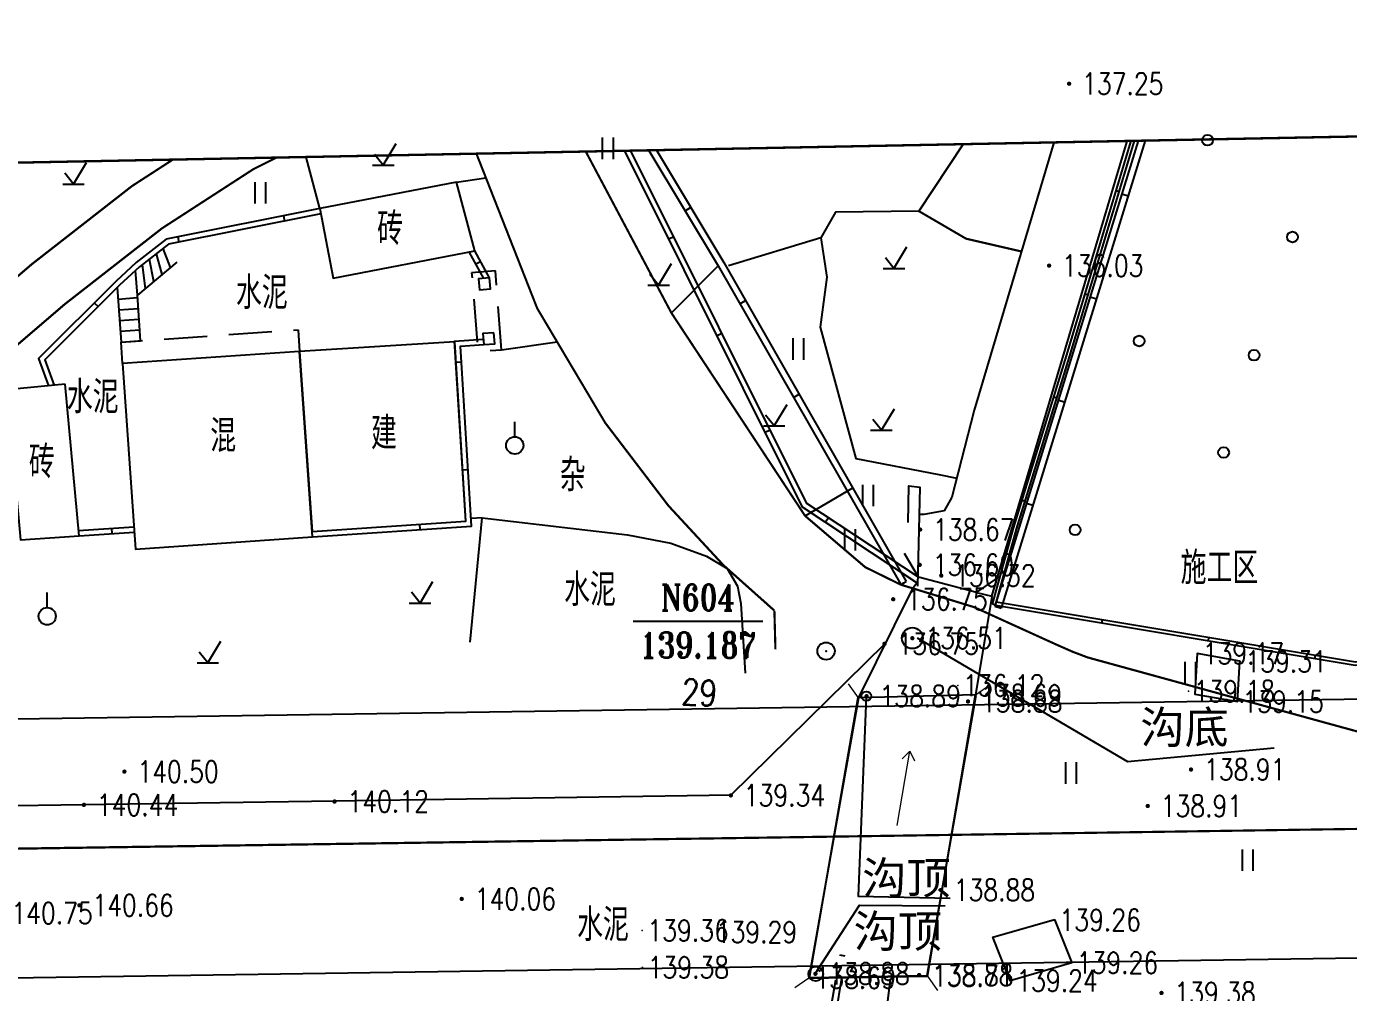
# Model space of a CAD drawing. Extents: x 529262 to 576451, y 2694391 to 2717535.
# Drawn here: x 564432.9 to 564494.2, y 2710007.2 to 2710052 of the extents above; entities that cross this region are included whole.
import ezdxf
from ezdxf.enums import TextEntityAlignment as Align
from ezdxf.xclip import XClip

# ---------------------------------------------------------------- set-up
doc = ezdxf.new("R2010")
doc.units = 0
doc.header["$XCLIPFRAME"] = 0
for name, pattern in [('ACAD_ISO12W100', [22, 12, -3, 0.5, -3, 0.5, -3]), ('X2', [10, 8, -2]), ('X5', [3, 2, -1])]:
    doc.linetypes.add(name, pattern=pattern)
doc.layers.add('ASSIST', color=7, linetype='Continuous', plot=False)
for name, color, linetype in [('DLSS', 4, 'Continuous'), ('DMTZ', 8, 'Continuous'), ('GCD', 8, 'Continuous'), ('JMD', 8, 'Continuous'), ('KZD', 8, 'Continuous'), ('PP-COM', 7, 'Continuous'), ('RD-中线', 40, 'Continuous'), ('RD-红线', 7, 'Continuous'), ('ZBTZ', 8, 'Continuous'), ('ZJ', 7, 'Continuous'), ('污水管径标注_W10-', 202, 'Continuous'), ('道路中线', 90, 'Continuous')]:
    doc.layers.add(name, color=color, linetype=linetype)
doc.layers.add('SXSS', color=5, linetype='Continuous', lineweight=0)
doc.layers.add('控制界线1', color=30, linetype='ACAD_ISO12W100', lineweight=35)
doc.styles.add('HZ', font='rs.shx', dxfattribs={"width": 0.8, "bigfont": 'hztxt.shx'})
doc.styles.add('romant', font='romant.shx', dxfattribs={"width": 0.8})
doc.styles.add('宋体', font='', dxfattribs={"width": 0.75})
doc.styles.get('宋体').set_extended_font_data('SimSun')
doc.linetypes.add('10421', pattern='A,2,[150,AAA.SHX,S=0.5,R=0,X=0,Y=0.5],1e-11', length=2)
doc.linetypes.add('10422', pattern='A,0.75,[150,AAA.SHX,S=0.5,R=0,X=0,Y=0.5],1.5,[177,AAA.SHX,S=1,R=0,X=0,Y=0.4],0.75', length=3)
doc.linetypes.add('1161', pattern='A,0,[149,AAA.SHX,S=0.15,R=0,X=0,Y=0],-1.6', length=1.6)

# ---------------------------------------------------------------- blocks, each defined once
blk = doc.blocks.new('A$C19FD0107')
at = {"layer": 'RD-中线', "color": 8, "linetype": 'Continuous'}
blk.add_lwpolyline([(-6145.953, 15629.525), (-6583.681, 15623.036, -0.057862), (-6611.221, 15625.821), (-6627.546, 15629.409, 0.058625), (-6655.452, 15632.188), (-7132.057, 15623.673)], format="xyb", dxfattribs=at)
at = {"layer": 'RD-红线', "color": 8, "linetype": 'Continuous', "flags": 128}
for points in [[(-6280.01, 15633.539), (-6588.425, 15628.967)], [(-6279.846, 15621.54), (-6589.703, 15616.946)]]:
    blk.add_lwpolyline(points, dxfattribs=at)
blk = doc.blocks.new('GC200')
at = {"linetype": 'Continuous', "const_width": 0.2, "flags": 128}
blk.add_lwpolyline([(-0.1, 0, 1), (0.1, 0, 1)], format="xyb", close=True, dxfattribs=at)
blk = doc.blocks.new('gc123')
at = {"color": 8}
for p, q in [((0, 0), (1.2, 2)), ((-1, 0), (1, 0)), ((0, 0), (-0.8, 1))]:
    blk.add_line(p, q, dxfattribs=at)
blk = doc.blocks.new('gc170')
at = {"color": 8, "linetype": 'Continuous'}
blk.add_circle((0, 0), 0.5, dxfattribs=at)
blk = doc.blocks.new('gc121')
at = {"color": 8}
for p, q in [((-0.5, -1), (-0.5, 1)), ((0.5, -1), (0.5, 1))]:
    blk.add_line(p, q, dxfattribs=at)
blk = doc.blocks.new('gc125')
at = {"color": 8}
blk.add_line((0, 0.8), (0, 2.2), dxfattribs=at)
blk.add_circle((0, 0), 0.8, dxfattribs=at)
blk = doc.blocks.new('gc086')
at = {"color": 8}
for p, q in [((0, 0), (7, 0)), ((7, 0), (6.18, 0.57)), ((7, 0), (6.18, -0.57))]:
    blk.add_line(p, q, dxfattribs=at)
blk = doc.blocks.new('gc117')
at = {"color": 8}
blk.add_circle((0, 0), 0.8, dxfattribs=at)
blk.add_point((0, 0), dxfattribs=at)

msp = doc.modelspace()

# ---------------------------------------------------------------- linework, layer by layer
at = {"color": 8, "linetype": 'Continuous', "flags": 128}
for points in [[(564474.19, 2710023.672), (564483.938, 2710017.946), (564490.72, 2710018.581)], [(564471.822, 2710020.936), (564471.46, 2710011.696), (564475.722, 2710011.606)], [(564469.477, 2710008.126), (564471.518, 2710011.281), (564475.481, 2710011.26)]]:
    msp.add_lwpolyline(points, dxfattribs=at)
at = {"color": 8, "linetype": 'Continuous'}
msp.add_circle((564473.968, 2710023.662), 0.486, dxfattribs=at)
at = {"linetype": 'Continuous'}
for centre, radius in [((564471.84, 2710020.97), 0.223), ((564469.491, 2710008.101), 0.34)]:
    msp.add_circle(centre, radius, dxfattribs=at)
at = {"layer": 'ASSIST', "linetype": 'Continuous', "flags": 128}
msp.add_lwpolyline([(564471.468, 2710020.891), (564469.177, 2710007.906), (564474.668, 2710007.99), (564476.896, 2710021.035)], close=True, dxfattribs=at)
at = {"layer": 'ASSIST', "color": 8, "linetype": 'Continuous', "flags": 128}
msp.add_lwpolyline([(564471.468, 2710020.891), (564469.177, 2710007.906), (564474.668, 2710007.99), (564476.896, 2710021.035)], close=True, dxfattribs=at)
at = {"layer": 'DLSS', "linetype": 'Continuous'}
for p, q in [((564474.246, 2710026.484), (564473.601, 2710027.59)), ((564476.942, 2710025.769), (564474.246, 2710026.484)), ((564476.942, 2710025.769), (564477.988, 2710026.506))]:
    msp.add_line(p, q, dxfattribs=at)
at = {"layer": 'DLSS', "color": 8, "linetype": 'X2', "const_width": 0.1, "flags": 128}
msp.add_lwpolyline([(564394.287, 2710030.293), (564399.173, 2710030.517), (564408.585, 2710031.358), (564416.263, 2710032.084), (564420.758, 2710033.057), (564424.234, 2710034.376), (564426.627, 2710035.64), (564428.811, 2710037.237), (564433.178, 2710040.985), (564437.818, 2710044.607), (564439.713, 2710045.835)], dxfattribs=at)
at = {"layer": 'DLSS', "color": 8, "linetype": 'Continuous', "const_width": 0.1, "flags": 128}
for points in [[(564394.397, 2710027.896), (564399.334, 2710028.121), (564408.805, 2710028.968), (564416.631, 2710029.708), (564421.441, 2710030.749), (564425.224, 2710032.184), (564427.902, 2710033.6), (564430.303, 2710035.355), (564434.699, 2710039.127), (564439.212, 2710042.651), (564443.448, 2710045.396), (564444.516, 2710045.929)], [(564467.577, 2710024.936), (564465.209, 2710027.049), (564462.67, 2710029.796), (564459.741, 2710033.639), (564456.593, 2710038.942), (564453.777, 2710046.11)], [(564476.825, 2710025.097), (564473.427, 2710026.139), (564471.785, 2710026.948), (564468.999, 2710029.326), (564462.804, 2710038.737), (564458.842, 2710046.209)]]:
    msp.add_lwpolyline(points, dxfattribs=at)
at = {"layer": 'DLSS', "linetype": 'X2', "const_width": 0.1, "elevation": 139.065, "flags": 128}
msp.add_lwpolyline([(564476.825, 2710025.097), (564480.687, 2710023.339), (564481.408, 2710023.023), (564482.088, 2710022.765), (564494.834, 2710019.263), (564496.675, 2710018.679), (564501.536, 2710017.449), (564504.582, 2710016.864), (564508.49, 2710016.311), (564510.398, 2710016.065), (564512.175, 2710015.946), (564519.632, 2710015.396), (564520.584, 2710015.428), (564521.329, 2710015.546), (564525.105, 2710016.191), (564530.472, 2710017.065), (564531.33, 2710017.159), (564532.553, 2710017.22), (564550.347, 2710017.111), (564575.297, 2710016.133), (564576.502, 2710016.19), (564577.424, 2710016.367), (564585.281, 2710018.762), (564587.045, 2710019.061), (564588.148, 2710019.028), (564588.97, 2710018.903), (564589.632, 2710018.78), (564595.77, 2710016.929), (564596.916, 2710016.73), (564597.967, 2710016.675), (564614.998, 2710015.203)], dxfattribs=at)
at = {"layer": 'DLSS', "color": 8, "linetype": 'X2', "const_width": 0.1, "elevation": 139.096, "flags": 128}
msp.add_lwpolyline([(564467.577, 2710024.936), (564467.625, 2710023.145)], dxfattribs=at)
at = {"layer": 'DLSS', "linetype": 'Continuous'}
msp.add_point((564473.536, 2710026.208, 139.904), dxfattribs=at)
msp.add_point((564473.536, 2710026.208, 139.904), dxfattribs=at)
at = {"layer": 'DMTZ', "linetype": '10422', "flags": 128}
for points in [[(564476.326, 2710046.55), (564474.264, 2710043.452), (564470.407, 2710043.401), (564469.721, 2710042.215), (564470.009, 2710040.392), (564469.694, 2710038.069), (564471.346, 2710031.984), (564475.188, 2710031.237), (564476.026, 2710031.074)], [(564473.768, 2710029.023), (564473.798, 2710030.719), (564474.307, 2710030.663), (564474.206, 2710026.07)], [(564470.688, 2710007.902), (564470.627, 2710007.532), (564470.483, 2710006.665), (564469.998, 2710004.001), (564469.737, 2710002.568)]]:
    msp.add_lwpolyline(points, dxfattribs=at)
for points, elevation in [([(564480.524, 2710046.632), (564476.83, 2710034.221)], -0.055), ([(564476.942, 2710025.769), (564477.65, 2710025.598), (564483.917, 2710046.699)], 137.698), ([(564476.83, 2710034.221), (564475.8, 2710030.186), (564475.437, 2710029.562), (564474.503, 2710029.384), (564474.279, 2710029.389), (564474.279, 2710029.389)], -0.055), ([(564453.483, 2710023.47), (564454.05, 2710029.229)], 138.889), ([(564472.083, 2710002.568), (564472.816, 2710006.73), (564472.957, 2710007.832)], 139.722)]:
    msp.add_lwpolyline(points, dxfattribs=dict(at, elevation=elevation))
at = {"layer": 'DMTZ', "linetype": '10421', "flags": 128}
for points in [[(564474.206, 2710026.25), (564473.942, 2710025.905), (564471.475, 2710020.906)], [(564476.911, 2710021.028), (564477.657, 2710025.595)]]:
    msp.add_lwpolyline(points, dxfattribs=at)
at = {"layer": 'JMD', "linetype": 'Continuous'}
for p, q in [((564483.545, 2710044.35), (564483.402, 2710044.394)), ((564483.675, 2710044.251, 139.065), (564483.962, 2710044.163, 139.065)), ((564463.441, 2710043.467), (564463.699, 2710043.622)), ((564444.844, 2710043.236, 137.942), (564444.892, 2710042.991, 137.942)), ((564439.94, 2710042.26, 137.942), (564439.989, 2710042.014, 137.942)), ((564462.919, 2710042.256, 138.85), (564462.695, 2710042.144, 138.85)), ((564439.607, 2710040.832), (564439.27, 2710041.723)), ((564439.903, 2710041.08), (564438.072, 2710039.55)), ((564438.839, 2710040.191), (564438.631, 2710041.213)), ((564439.223, 2710040.512), (564438.951, 2710041.468)), ((564453.971, 2710041.106, 138.376), (564453.752, 2710040.986, 138.376)), ((564438.072, 2710039.55), (564437.992, 2710040.702)), ((564438.455, 2710039.871), (564438.312, 2710040.957)), ((564437.144, 2710039.911), (564437.319, 2710037.382)), ((564436.078, 2710039.199, 137.942), (564436.254, 2710039.023, 137.942)), ((564437.181, 2710039.377), (564438.079, 2710039.439)), ((564438.217, 2710037.444), (564438.072, 2710039.55)), ((564465.975, 2710039.157), (564466.236, 2710039.306)), ((564482.109, 2710039.561), (564481.965, 2710039.604)), ((564482.204, 2710039.472, 139.065), (564482.49, 2710039.384, 139.065)), ((564437.216, 2710038.878), (564438.114, 2710038.94)), ((564437.25, 2710038.379), (564438.148, 2710038.441)), ((564437.285, 2710037.881), (564438.183, 2710037.943)), ((564437.319, 2710037.382), (564438.217, 2710037.444)), ((564465.149, 2710037.781, 138.85), (564464.925, 2710037.669, 138.85)), ((564453.078, 2710036.454, 138.17), (564452.829, 2710036.439, 138.17)), ((564468.459, 2710034.818), (564468.719, 2710034.967)), ((564480.659, 2710034.776), (564480.516, 2710034.82)), ((564480.733, 2710034.694, 139.065), (564481.019, 2710034.605, 139.065)), ((564467.379, 2710033.305, 138.85), (564467.155, 2710033.194, 138.85)), ((564453.389, 2710031.464, 138.17), (564453.14, 2710031.449, 138.17)), ((564470.943, 2710030.478), (564471.203, 2710030.627)), ((564479.192, 2710029.996), (564479.048, 2710030.04)), ((564479.261, 2710029.915, 139.065), (564479.548, 2710029.827, 139.065)), ((564436.907, 2710028.506, 137.878), (564436.89, 2710028.755, 137.878)), ((564451.171, 2710028.694, 138.17), (564451.154, 2710028.943, 138.17)), ((564470.076, 2710029.243, 138.85), (564469.938, 2710029.035, 138.85)), ((564473.427, 2710026.139), (564473.687, 2710026.288)), ((564477.818, 2710025.189), (564477.673, 2710025.229)), ((564477.79, 2710025.136), (564478.077, 2710025.048)), ((564477.818, 2710025.189), (564477.842, 2710025.337)), ((564482.749, 2710024.365), (564482.774, 2710024.513)), ((564487.681, 2710023.541), (564487.706, 2710023.689)), ((564492.613, 2710022.717), (564492.637, 2710022.865)), ((564470.858, 2710008.926, 139.644), (564470.612, 2710008.967, 139.644))]:
    msp.add_line(p, q, dxfattribs=at)
for points in [[(564477.673, 2710025.229), (564478.653, 2710028.751), (564481.106, 2710036.742), (564484.094, 2710046.702)], [(564477.818, 2710025.189), (564478.797, 2710028.709), (564481.25, 2710036.698), (564484.252, 2710046.705)]]:
    msp.add_lwpolyline(points, dxfattribs=at)
at = {"layer": 'JMD', "linetype": 'Continuous', "flags": 128}
for points, elevation in [([(564484.431, 2710046.709), (564477.79, 2710025.136)], 139.065), ([(564484.747, 2710046.715), (564478.077, 2710025.048)], 139.065), ([(564474.178, 2710026.229), (564468.879, 2710029.736), (564460.652, 2710046.244)], 138.85), ([(564474.246, 2710026.484), (564469.073, 2710029.907), (564460.929, 2710046.25)], 138.85), ([(564446.525, 2710043.571), (564439.41, 2710042.154), (564438.015, 2710041.063), (564437.075, 2710040.195), (564433.497, 2710036.622), (564433.962, 2710035.352)], 137.942), ([(564446.573, 2710043.326), (564439.517, 2710041.92), (564438.177, 2710040.872), (564437.248, 2710040.015), (564433.786, 2710036.558), (564434.219, 2710035.376)], 137.942), ([(564454.385, 2710040.355), (564453.696, 2710041.607)], 138.376), ([(564454.112, 2710040.332), (564453.438, 2710041.557)], 138.376), ([(564446.166, 2710028.605), (564453.287, 2710029.088), (564452.768, 2710037.422), (564454.094, 2710037.517)], 138.17), ([(564446.183, 2710028.356), (564453.552, 2710028.855), (564453.033, 2710037.19), (564454.113, 2710037.268)], 138.17), ([(564435.353, 2710028.649), (564437.911, 2710028.826)], 137.878), ([(564435.376, 2710028.4), (564437.928, 2710028.576)], 137.878), ([(564469.483, 2710002.568), (564470.229, 2710006.662), (564470.421, 2710007.82)], 139.644)]:
    msp.add_lwpolyline(points, dxfattribs=dict(at, elevation=elevation))
for points in [[(564461.766, 2710046.266), (564464.97, 2710040.914), (564473.427, 2710026.139)], [(564462.112, 2710046.273), (564465.229, 2710041.066), (564473.687, 2710026.288)], [(564477.818, 2710025.189), (564494.476, 2710022.406), (564507.599, 2710022.554), (564526.515, 2710022.902), (564550.689, 2710023.221), (564570.622, 2710023.486), (564589.666, 2710023.71), (564601.201, 2710023.875)], [(564477.842, 2710025.337), (564494.487, 2710022.556), (564507.596, 2710022.704), (564526.512, 2710023.052), (564550.687, 2710023.371), (564570.62, 2710023.636), (564589.664, 2710023.86), (564601.154, 2710024.024)], [(564476.902, 2710021.002), (564474.642, 2710008.005), (564469.201, 2710007.913), (564471.461, 2710020.91)], [(564476.902, 2710021.002), (564474.642, 2710008.005), (564469.201, 2710007.913), (564471.461, 2710020.91)]]:
    msp.add_lwpolyline(points, dxfattribs=at)
for points in [[(564452.861, 2710044.793), (564446.525, 2710043.571), (564447.147, 2710040.344), (564453.696, 2710041.607)], [(564454.385, 2710040.353), (564453.876, 2710040.314), (564453.916, 2710039.805), (564454.424, 2710039.845)], [(564452.769, 2710037.398), (564445.588, 2710036.951), (564446.165, 2710028.605), (564453.287, 2710029.088)], [(564454.582, 2710037.814), (564454.074, 2710037.774), (564454.113, 2710037.266), (564454.622, 2710037.305)], [(564445.588, 2710036.951), (564437.388, 2710036.384), (564437.983, 2710027.789), (564446.183, 2710028.356)], [(564434.732, 2710035.423), (564432.02, 2710035.174), (564432.658, 2710028.212), (564435.376, 2710028.4)], [(564489.019, 2710020.719), (564489.139, 2710022.597), (564487.165, 2710022.949), (564487.045, 2710021.071)], [(564480.553, 2710010.628), (564481.35, 2710008.609), (564478.494, 2710007.781), (564477.696, 2710009.8)]]:
    msp.add_lwpolyline(points, close=True, dxfattribs=at)
at = {"layer": 'JMD', "linetype": 'X5', "elevation": 138.285, "flags": 128}
msp.add_lwpolyline([(564454.944, 2710037.029), (564454.661, 2710040.677), (564453.554, 2710040.591), (564453.837, 2710036.943)], close=True, dxfattribs=at)
at = {"layer": 'JMD', "linetype": 'X5', "elevation": 138.006, "flags": 128}
msp.add_lwpolyline([(564437.388, 2710036.384), (564437.319, 2710037.382), (564445.519, 2710037.949), (564445.588, 2710036.951)], dxfattribs=at)
at = {"layer": 'KZD', "linetype": 'Continuous'}
msp.add_line((564461.038, 2710024.441), (564467.038, 2710024.441), dxfattribs=at)
at = {"layer": 'SXSS', "color": 8, "linetype": 'Continuous'}
for p, q in [((564471.468, 2710020.891), (564471.009, 2710021.546)), ((564476.896, 2710021.035), (564477.549, 2710021.497)), ((564471.468, 2710020.891), (564476.896, 2710021.035)), ((564469.177, 2710007.906), (564468.522, 2710007.447)), ((564469.177, 2710007.906), (564474.668, 2710007.99)), ((564474.668, 2710007.99), (564475.13, 2710007.337))]:
    msp.add_line(p, q, dxfattribs=at)
at = {"layer": 'SXSS', "color": 8, "linetype": 'X5'}
for p, q in [((564471.468, 2710020.891), (564469.177, 2710007.906)), ((564474.668, 2710007.99), (564476.896, 2710021.035))]:
    msp.add_line(p, q, dxfattribs=at)
at = {"layer": 'ZBTZ', "linetype": '1161', "flags": 128}
for points, elevation in [([(564446.525, 2710043.571), (564445.89, 2710045.956)], 137.942), ([(564452.861, 2710044.793), (564454.217, 2710044.99)], 138.239), ([(564454.944, 2710037.029), (564457.515, 2710037.388)], 138.285), ([(564454.05, 2710029.229), (564453.53, 2710029.197)], 138.868), ([(564454.05, 2710029.229), (564460.774, 2710028.453), (564462.773, 2710028.06), (564464.43, 2710027.464), (564465.393, 2710026.885), (564465.864, 2710026.069), (564466.016, 2710025.272), (564466.218, 2710022.037)], 138.889)]:
    msp.add_lwpolyline(points, dxfattribs=dict(at, elevation=elevation))
at = {"layer": 'ZBTZ', "linetype": 'Continuous', "const_width": 0.1, "flags": 128}
msp.add_lwpolyline([(564474.264, 2710043.452), (564476.456, 2710042.172), (564478.448, 2710041.712), (564479.02, 2710041.58)], dxfattribs=at)
at = {"layer": 'ZBTZ', "linetype": '1161', "flags": 128}
for points in [[(564469.721, 2710042.215), (564465.45, 2710040.911)], [(564464.97, 2710040.914), (564462.804, 2710038.737)], [(564468.999, 2710029.326), (564470.943, 2710030.478)]]:
    msp.add_lwpolyline(points, dxfattribs=at)
at = {"layer": '控制界线1', "color": 252, "linetype": 'Continuous', "flags": 128}
for points in [[(564755.82, 2710052.009), (564381.075, 2710044.69), (564375.334, 2709980.803), (564584.871, 2709984.176), (564781.181, 2709987.275)], [(564755.82, 2710052.009), (564381.075, 2710044.69), (564375.334, 2709980.803), (564584.871, 2709984.176), (564781.181, 2709987.275)], [(564755.82, 2710052.009), (564381.075, 2710044.69), (564375.334, 2709980.803), (564584.871, 2709984.176), (564781.181, 2709987.275)], [(564696.282, 2710050.846), (564381.075, 2710044.69), (564375.334, 2709980.803), (564584.871, 2709984.176), (564701.191, 2709986.012)], [(564696.282, 2710050.846), (564381.075, 2710044.69), (564375.334, 2709980.803), (564584.871, 2709984.176), (564701.191, 2709986.012)], [(564696.282, 2710050.846), (564381.075, 2710044.69), (564375.334, 2709980.803), (564584.871, 2709984.176), (564701.191, 2709986.012)]]:
    msp.add_lwpolyline(points, dxfattribs=at)
at = {"layer": '污水管径标注_W10-'}
msp.add_lwpolyline([(564394.949, 2710030.674), (564405.894, 2710015.514), (564427.194, 2710015.83), (564435.581, 2710015.955), (564447.192, 2710016.127), (564465.578, 2710016.399), (564472.709, 2710023.406)], dxfattribs=at)
at = {"layer": '道路中线'}
msp.add_lwpolyline([(564377.047, 2710013.07), (564855.244, 2710020.159)], dxfattribs=at)

# ---------------------------------------------------------------- block references
at = {"layer": 'GCD', "linetype": 'Continuous'}
ref = msp.add_blockref('GC200', (564481.226, 2710049.355, 137.251), dxfattribs=dict(at, xscale=0.5, yscale=0.5, zscale=0.5))
ref.add_attrib('height', '137.25', dxfattribs={"linetype": 'Continuous', "height": 1, "style": 'HZ', "width": 0.8}).set_placement((564481.826, 2710049.355, 137.251), align=Align.MIDDLE_LEFT)
ref = msp.add_blockref('GC200', (564480.299, 2710040.923, 136.03), dxfattribs=dict(at, xscale=0.5, yscale=0.5, zscale=0.5))
ref.add_attrib('height', '136.03', dxfattribs={"linetype": 'Continuous', "height": 1, "style": 'HZ', "width": 0.8}).set_placement((564480.899, 2710040.923, 136.03), align=Align.MIDDLE_LEFT)
ref = msp.add_blockref('GC200', (564474.325, 2710028.69, 138.666), dxfattribs=dict(at, xscale=0.5, yscale=0.5, zscale=0.5))
ref.add_attrib('height', '138.67', dxfattribs={"linetype": 'Continuous', "height": 1, "style": 'HZ', "width": 0.8}).set_placement((564474.925, 2710028.69, 138.666), align=Align.MIDDLE_LEFT)
ref = msp.add_blockref('GC200', (564474.31, 2710027.056, 136.601), dxfattribs=dict(at, xscale=0.5, yscale=0.5, zscale=0.5))
ref.add_attrib('height', '136.60', dxfattribs={"linetype": 'Continuous', "height": 1, "style": 'HZ', "width": 0.8}).set_placement((564474.91, 2710027.056, 136.601), align=Align.MIDDLE_LEFT)
ref = msp.add_blockref('GC200', (564475.308, 2710026.556, 136.318), dxfattribs=dict(at, xscale=0.5, yscale=0.5, zscale=0.5))
ref.add_attrib('height', '136.32', dxfattribs={"linetype": 'Continuous', "height": 1, "style": 'HZ', "width": 0.8}).set_placement((564475.908, 2710026.556, 136.318), align=Align.MIDDLE_LEFT)
ref = msp.add_blockref('GC200', (564473.081, 2710025.461, 136.752), dxfattribs=dict(at, xscale=0.5, yscale=0.5, zscale=0.5))
ref.add_attrib('height', '136.75', dxfattribs={"linetype": 'Continuous', "height": 1, "style": 'HZ', "width": 0.8}).set_placement((564473.681, 2710025.461, 136.752), align=Align.MIDDLE_LEFT)
ref = msp.add_blockref('GC200', (564472.678, 2710023.397, 136.75), dxfattribs=dict(at, xscale=0.5, yscale=0.5, zscale=0.5))
ref.add_attrib('height', '136.75', dxfattribs={"linetype": 'Continuous', "height": 1, "style": 'HZ', "width": 0.8}).set_placement((564473.278, 2710023.397, 136.75), align=Align.MIDDLE_LEFT)
ref = msp.add_blockref('GC200', (564473.967, 2710023.658, 136.508), dxfattribs=dict(at, xscale=0.5, yscale=0.5, zscale=0.5))
ref.add_attrib('height', '136.51', dxfattribs={"linetype": 'Continuous', "height": 1, "style": 'HZ', "width": 0.8}).set_placement((564474.567, 2710023.658, 136.508), align=Align.MIDDLE_LEFT)
ref = msp.add_blockref('GC200', (564487.171, 2710022.949, 139.169), dxfattribs=dict(at, xscale=0.1999999999534339, yscale=0.1999999999534339, zscale=0.1999999999534339))
ref.add_attrib('height', '139.17', dxfattribs={"linetype": 'Continuous', "height": 1, "style": 'HZ', "width": 0.8}).set_placement((564487.411, 2710022.949, 139.169), align=Align.MIDDLE_LEFT)
ref = msp.add_blockref('GC200', (564487.171, 2710022.949, 139.169), dxfattribs=dict(at, xscale=0.1999999999534339, yscale=0.1999999999534339, zscale=0.1999999999534339))
ref.add_attrib('height', '139.17', dxfattribs={"linetype": 'Continuous', "height": 1, "style": 'HZ', "width": 0.8}).set_placement((564487.411, 2710022.949, 139.169), align=Align.MIDDLE_LEFT)
ref = msp.add_blockref('GC200', (564489.157, 2710022.579, 139.309), dxfattribs=dict(at, xscale=0.1999999999534339, yscale=0.1999999999534339, zscale=0.1999999999534339))
ref.add_attrib('height', '139.31', dxfattribs={"linetype": 'Continuous', "height": 1, "style": 'HZ', "width": 0.8}).set_placement((564489.397, 2710022.579, 139.309), align=Align.MIDDLE_LEFT)
ref = msp.add_blockref('GC200', (564489.157, 2710022.579, 139.309), dxfattribs=dict(at, xscale=0.1999999999534339, yscale=0.1999999999534339, zscale=0.1999999999534339))
ref.add_attrib('height', '139.31', dxfattribs={"linetype": 'Continuous', "height": 1, "style": 'HZ', "width": 0.8}).set_placement((564489.397, 2710022.579, 139.309), align=Align.MIDDLE_LEFT)
ref = msp.add_blockref('GC200', (564471.847, 2710020.97, 138.887), dxfattribs=dict(at, xscale=0.5, yscale=0.5, zscale=0.5))
ref.add_attrib('height', '138.89', dxfattribs={"linetype": 'Continuous', "height": 1, "style": 'HZ', "width": 0.8}).set_placement((564472.447, 2710020.97, 138.887), align=Align.MIDDLE_LEFT)
ref = msp.add_blockref('GC200', (564476.072, 2710021.464, 136.118), dxfattribs=dict(at, xscale=0.1999999999534339, yscale=0.1999999999534339, zscale=0.1999999999534339))
ref.add_attrib('height', '136.12', dxfattribs={"linetype": 'Continuous', "height": 1, "style": 'HZ', "width": 0.8}).set_placement((564476.312, 2710021.464, 136.118), align=Align.MIDDLE_LEFT)
ref = msp.add_blockref('GC200', (564476.072, 2710021.464, 136.118), dxfattribs=dict(at, xscale=0.1999999999534339, yscale=0.1999999999534339, zscale=0.1999999999534339))
ref.add_attrib('height', '136.12', dxfattribs={"linetype": 'Continuous', "height": 1, "style": 'HZ', "width": 0.8}).set_placement((564476.312, 2710021.464, 136.118), align=Align.MIDDLE_LEFT)
ref = msp.add_blockref('GC200', (564476.898, 2710021.005, 138.689), dxfattribs=dict(at, xscale=0.1999999999534339, yscale=0.1999999999534339, zscale=0.1999999999534339))
ref.add_attrib('height', '138.69', dxfattribs={"linetype": 'Continuous', "height": 1, "style": 'HZ', "width": 0.8}).set_placement((564477.138, 2710021.005, 138.689), align=Align.MIDDLE_LEFT)
ref = msp.add_blockref('GC200', (564476.898, 2710021.005, 138.689), dxfattribs=dict(at, xscale=0.1999999999534339, yscale=0.1999999999534339, zscale=0.1999999999534339))
ref.add_attrib('height', '138.69', dxfattribs={"linetype": 'Continuous', "height": 1, "style": 'HZ', "width": 0.8}).set_placement((564477.138, 2710021.005, 138.689), align=Align.MIDDLE_LEFT)
ref = msp.add_blockref('GC200', (564476.898, 2710021.005, 138.689), dxfattribs=dict(at, xscale=0.1999999999534339, yscale=0.1999999999534339, zscale=0.1999999999534339))
ref.add_attrib('height', '138.69', dxfattribs={"linetype": 'Continuous', "height": 1, "style": 'HZ', "width": 0.8}).set_placement((564477.138, 2710021.005, 138.689), align=Align.MIDDLE_LEFT)
ref = msp.add_blockref('GC200', (564476.898, 2710021.005, 138.689), dxfattribs=dict(at, xscale=0.1999999999534339, yscale=0.1999999999534339, zscale=0.1999999999534339))
ref.add_attrib('height', '138.69', dxfattribs={"linetype": 'Continuous', "height": 1, "style": 'HZ', "width": 0.8}).set_placement((564477.138, 2710021.005, 138.689), align=Align.MIDDLE_LEFT)
ref = msp.add_blockref('GC200', (564486.761, 2710021.199, 139.177), dxfattribs=dict(at, xscale=0.1999999999534339, yscale=0.1999999999534339, zscale=0.1999999999534339))
ref.add_attrib('height', '139.18', dxfattribs={"linetype": 'Continuous', "height": 1, "style": 'HZ', "width": 0.8}).set_placement((564487.001, 2710021.199, 139.177), align=Align.MIDDLE_LEFT)
ref = msp.add_blockref('GC200', (564486.761, 2710021.199, 139.177), dxfattribs=dict(at, xscale=0.1999999999534339, yscale=0.1999999999534339, zscale=0.1999999999534339))
ref.add_attrib('height', '139.18', dxfattribs={"linetype": 'Continuous', "height": 1, "style": 'HZ', "width": 0.8}).set_placement((564487.001, 2710021.199, 139.177), align=Align.MIDDLE_LEFT)
ref = msp.add_blockref('GC200', (564476.544, 2710020.726, 138.879), dxfattribs=dict(at, xscale=0.5, yscale=0.5, zscale=0.5))
ref.add_attrib('height', '138.88', dxfattribs={"linetype": 'Continuous', "height": 1, "style": 'HZ', "width": 0.8}).set_placement((564477.144, 2710020.726, 138.879), align=Align.MIDDLE_LEFT)
ref = msp.add_blockref('GC200', (564489.013, 2710020.72, 139.153), dxfattribs=dict(at, xscale=0.1999999999534339, yscale=0.1999999999534339, zscale=0.1999999999534339))
ref.add_attrib('height', '139.15', dxfattribs={"linetype": 'Continuous', "height": 1, "style": 'HZ', "width": 0.8}).set_placement((564489.253, 2710020.72, 139.153), align=Align.MIDDLE_LEFT)
ref = msp.add_blockref('GC200', (564489.013, 2710020.72, 139.153), dxfattribs=dict(at, xscale=0.1999999999534339, yscale=0.1999999999534339, zscale=0.1999999999534339))
ref.add_attrib('height', '139.15', dxfattribs={"linetype": 'Continuous', "height": 1, "style": 'HZ', "width": 0.8}).set_placement((564489.253, 2710020.72, 139.153), align=Align.MIDDLE_LEFT)
ref = msp.add_blockref('GC200', (564437.47, 2710017.473, 140.498), dxfattribs=dict(at, xscale=0.5, yscale=0.5, zscale=0.5))
ref.add_attrib('height', '140.50', dxfattribs={"linetype": 'Continuous', "height": 1, "style": 'HZ', "width": 0.8}).set_placement((564438.07, 2710017.473, 140.498), align=Align.MIDDLE_LEFT)
ref = msp.add_blockref('GC200', (564486.874, 2710017.572, 138.911), dxfattribs=dict(at, xscale=0.5, yscale=0.5, zscale=0.5))
ref.add_attrib('height', '138.91', dxfattribs={"linetype": 'Continuous', "height": 1, "style": 'HZ', "width": 0.8}).set_placement((564487.474, 2710017.572, 138.911), align=Align.MIDDLE_LEFT)
ref = msp.add_blockref('GC200', (564447.205, 2710016.088, 140.12), dxfattribs=dict(at, xscale=0.5, yscale=0.5, zscale=0.5))
ref.add_attrib('height', '140.12', dxfattribs={"linetype": 'Continuous', "height": 1, "style": 'HZ', "width": 0.8}).set_placement((564447.805, 2710016.088, 140.12), align=Align.MIDDLE_LEFT)
ref = msp.add_blockref('GC200', (564465.561, 2710016.371, 139.34), dxfattribs=dict(at, xscale=0.5, yscale=0.5, zscale=0.5))
ref.add_attrib('height', '139.34', dxfattribs={"linetype": 'Continuous', "height": 1, "style": 'HZ', "width": 0.8}).set_placement((564466.161, 2710016.371, 139.34), align=Align.MIDDLE_LEFT)
ref = msp.add_blockref('GC200', (564435.595, 2710015.932, 140.441), dxfattribs=dict(at, xscale=0.5, yscale=0.5, zscale=0.5))
ref.add_attrib('height', '140.44', dxfattribs={"linetype": 'Continuous', "height": 1, "style": 'HZ', "width": 0.8}).set_placement((564436.195, 2710015.932, 140.441), align=Align.MIDDLE_LEFT)
ref = msp.add_blockref('GC200', (564484.867, 2710015.881, 138.905), dxfattribs=dict(at, xscale=0.5, yscale=0.5, zscale=0.5))
ref.add_attrib('height', '138.91', dxfattribs={"linetype": 'Continuous', "height": 1, "style": 'HZ', "width": 0.8}).set_placement((564485.467, 2710015.881, 138.905), align=Align.MIDDLE_LEFT)
ref = msp.add_blockref('GC200', (564475.286, 2710011.986, 138.88), dxfattribs=dict(at, xscale=0.5, yscale=0.5, zscale=0.5))
ref.add_attrib('height', '138.88', dxfattribs={"linetype": 'Continuous', "height": 1, "style": 'HZ', "width": 0.8}).set_placement((564475.886, 2710011.986, 138.88), align=Align.MIDDLE_LEFT)
ref = msp.add_blockref('GC200', (564435.387, 2710011.278, 140.66), dxfattribs=dict(at, xscale=0.5, yscale=0.5, zscale=0.5))
ref.add_attrib('height', '140.66', dxfattribs={"linetype": 'Continuous', "height": 1, "style": 'HZ', "width": 0.8}).set_placement((564435.987, 2710011.278, 140.66), align=Align.MIDDLE_LEFT)
ref = msp.add_blockref('GC200', (564453.095, 2710011.573, 140.06), dxfattribs=dict(at, xscale=0.5, yscale=0.5, zscale=0.5))
ref.add_attrib('height', '140.06', dxfattribs={"linetype": 'Continuous', "height": 1, "style": 'HZ', "width": 0.8}).set_placement((564453.695, 2710011.573, 140.06), align=Align.MIDDLE_LEFT)
ref = msp.add_blockref('GC200', (564431.633, 2710010.916, 140.754), dxfattribs=dict(at, xscale=0.5, yscale=0.5, zscale=0.5))
ref.add_attrib('height', '140.75', dxfattribs={"linetype": 'Continuous', "height": 1, "style": 'HZ', "width": 0.8}).set_placement((564432.233, 2710010.916, 140.754), align=Align.MIDDLE_LEFT)
ref = msp.add_blockref('GC200', (564480.543, 2710010.599, 139.258), dxfattribs=dict(at, xscale=0.1999999999534339, yscale=0.1999999999534339, zscale=0.1999999999534339))
ref.add_attrib('height', '139.26', dxfattribs={"linetype": 'Continuous', "height": 1, "style": 'HZ', "width": 0.8}).set_placement((564480.783, 2710010.599, 139.258), align=Align.MIDDLE_LEFT)
ref = msp.add_blockref('GC200', (564480.543, 2710010.599, 139.258), dxfattribs=dict(at, xscale=0.1999999999534339, yscale=0.1999999999534339, zscale=0.1999999999534339))
ref.add_attrib('height', '139.26', dxfattribs={"linetype": 'Continuous', "height": 1, "style": 'HZ', "width": 0.8}).set_placement((564480.783, 2710010.599, 139.258), align=Align.MIDDLE_LEFT)
ref = msp.add_blockref('GC200', (564480.543, 2710010.599, 139.258), dxfattribs=dict(at, xscale=0.1999999999534339, yscale=0.1999999999534339, zscale=0.1999999999534339))
ref.add_attrib('height', '139.26', dxfattribs={"linetype": 'Continuous', "height": 1, "style": 'HZ', "width": 0.8}).set_placement((564480.783, 2710010.599, 139.258), align=Align.MIDDLE_LEFT)
ref = msp.add_blockref('GC200', (564480.543, 2710010.599, 139.258), dxfattribs=dict(at, xscale=0.1999999999534339, yscale=0.1999999999534339, zscale=0.1999999999534339))
ref.add_attrib('height', '139.26', dxfattribs={"linetype": 'Continuous', "height": 1, "style": 'HZ', "width": 0.8}).set_placement((564480.783, 2710010.599, 139.258), align=Align.MIDDLE_LEFT)
ref = msp.add_blockref('GC200', (564461.457, 2710010.11, 139.359), dxfattribs=dict(at, xscale=0.1999999999534339, yscale=0.1999999999534339, zscale=0.1999999999534339))
ref.add_attrib('height', '139.36', dxfattribs={"linetype": 'Continuous', "height": 1, "style": 'HZ', "width": 0.8}).set_placement((564461.697, 2710010.11, 139.359), align=Align.MIDDLE_LEFT)
ref = msp.add_blockref('GC200', (564461.457, 2710010.11, 139.359), dxfattribs=dict(at, xscale=0.1999999999534339, yscale=0.1999999999534339, zscale=0.1999999999534339))
ref.add_attrib('height', '139.36', dxfattribs={"linetype": 'Continuous', "height": 1, "style": 'HZ', "width": 0.8}).set_placement((564461.697, 2710010.11, 139.359), align=Align.MIDDLE_LEFT)
ref = msp.add_blockref('GC200', (564461.457, 2710010.11, 139.359), dxfattribs=dict(at, xscale=0.1999999999534339, yscale=0.1999999999534339, zscale=0.1999999999534339))
ref.add_attrib('height', '139.36', dxfattribs={"linetype": 'Continuous', "height": 1, "style": 'HZ', "width": 0.8}).set_placement((564461.697, 2710010.11, 139.359), align=Align.MIDDLE_LEFT)
ref = msp.add_blockref('GC200', (564461.457, 2710010.11, 139.359), dxfattribs=dict(at, xscale=0.1999999999534339, yscale=0.1999999999534339, zscale=0.1999999999534339))
ref.add_attrib('height', '139.36', dxfattribs={"linetype": 'Continuous', "height": 1, "style": 'HZ', "width": 0.8}).set_placement((564461.697, 2710010.11, 139.359), align=Align.MIDDLE_LEFT)
ref = msp.add_blockref('GC200', (564464.618, 2710010.034, 139.294), dxfattribs=dict(at, xscale=0.1999999999534339, yscale=0.1999999999534339, zscale=0.1999999999534339))
ref.add_attrib('height', '139.29', dxfattribs={"linetype": 'Continuous', "height": 1, "style": 'HZ', "width": 0.8}).set_placement((564464.858, 2710010.034, 139.294), align=Align.MIDDLE_LEFT)
ref = msp.add_blockref('GC200', (564464.618, 2710010.034, 139.294), dxfattribs=dict(at, xscale=0.1999999999534339, yscale=0.1999999999534339, zscale=0.1999999999534339))
ref.add_attrib('height', '139.29', dxfattribs={"linetype": 'Continuous', "height": 1, "style": 'HZ', "width": 0.8}).set_placement((564464.858, 2710010.034, 139.294), align=Align.MIDDLE_LEFT)
ref = msp.add_blockref('GC200', (564464.618, 2710010.034, 139.294), dxfattribs=dict(at, xscale=0.1999999999534339, yscale=0.1999999999534339, zscale=0.1999999999534339))
ref.add_attrib('height', '139.29', dxfattribs={"linetype": 'Continuous', "height": 1, "style": 'HZ', "width": 0.8}).set_placement((564464.858, 2710010.034, 139.294), align=Align.MIDDLE_LEFT)
ref = msp.add_blockref('GC200', (564464.618, 2710010.034, 139.294), dxfattribs=dict(at, xscale=0.1999999999534339, yscale=0.1999999999534339, zscale=0.1999999999534339))
ref.add_attrib('height', '139.29', dxfattribs={"linetype": 'Continuous', "height": 1, "style": 'HZ', "width": 0.8}).set_placement((564464.858, 2710010.034, 139.294), align=Align.MIDDLE_LEFT)
ref = msp.add_blockref('GC200', (564461.466, 2710008.4, 139.38), dxfattribs=dict(at, xscale=0.1999999999534339, yscale=0.1999999999534339, zscale=0.1999999999534339))
ref.add_attrib('height', '139.38', dxfattribs={"linetype": 'Continuous', "height": 1, "style": 'HZ', "width": 0.8}).set_placement((564461.706, 2710008.4, 139.38), align=Align.MIDDLE_LEFT)
ref = msp.add_blockref('GC200', (564461.466, 2710008.4, 139.38), dxfattribs=dict(at, xscale=0.1999999999534339, yscale=0.1999999999534339, zscale=0.1999999999534339))
ref.add_attrib('height', '139.38', dxfattribs={"linetype": 'Continuous', "height": 1, "style": 'HZ', "width": 0.8}).set_placement((564461.706, 2710008.4, 139.38), align=Align.MIDDLE_LEFT)
ref = msp.add_blockref('GC200', (564461.466, 2710008.4, 139.38), dxfattribs=dict(at, xscale=0.1999999999534339, yscale=0.1999999999534339, zscale=0.1999999999534339))
ref.add_attrib('height', '139.38', dxfattribs={"linetype": 'Continuous', "height": 1, "style": 'HZ', "width": 0.8}).set_placement((564461.706, 2710008.4, 139.38), align=Align.MIDDLE_LEFT)
ref = msp.add_blockref('GC200', (564461.466, 2710008.4, 139.38), dxfattribs=dict(at, xscale=0.1999999999534339, yscale=0.1999999999534339, zscale=0.1999999999534339))
ref.add_attrib('height', '139.38', dxfattribs={"linetype": 'Continuous', "height": 1, "style": 'HZ', "width": 0.8}).set_placement((564461.706, 2710008.4, 139.38), align=Align.MIDDLE_LEFT)
ref = msp.add_blockref('GC200', (564469.478, 2710008.105, 138.879), dxfattribs=dict(at, xscale=0.5, yscale=0.5, zscale=0.5))
ref.add_attrib('height', '138.88', dxfattribs={"linetype": 'Continuous', "height": 1, "style": 'HZ', "width": 0.8}).set_placement((564470.078, 2710008.105, 138.879), align=Align.MIDDLE_LEFT)
ref = msp.add_blockref('GC200', (564474.281, 2710008.048, 138.884), dxfattribs=dict(at, xscale=0.5, yscale=0.5, zscale=0.5))
ref.add_attrib('height', '138.88', dxfattribs={"linetype": 'Continuous', "height": 1, "style": 'HZ', "width": 0.8}).set_placement((564474.881, 2710008.048, 138.884), align=Align.MIDDLE_LEFT)
ref = msp.add_blockref('GC200', (564481.342, 2710008.615, 139.258), dxfattribs=dict(at, xscale=0.1999999999534339, yscale=0.1999999999534339, zscale=0.1999999999534339))
ref.add_attrib('height', '139.26', dxfattribs={"linetype": 'Continuous', "height": 1, "style": 'HZ', "width": 0.8}).set_placement((564481.582, 2710008.615, 139.258), align=Align.MIDDLE_LEFT)
ref = msp.add_blockref('GC200', (564481.342, 2710008.615, 139.258), dxfattribs=dict(at, xscale=0.1999999999534339, yscale=0.1999999999534339, zscale=0.1999999999534339))
ref.add_attrib('height', '139.26', dxfattribs={"linetype": 'Continuous', "height": 1, "style": 'HZ', "width": 0.8}).set_placement((564481.582, 2710008.615, 139.258), align=Align.MIDDLE_LEFT)
ref = msp.add_blockref('GC200', (564481.342, 2710008.615, 139.258), dxfattribs=dict(at, xscale=0.1999999999534339, yscale=0.1999999999534339, zscale=0.1999999999534339))
ref.add_attrib('height', '139.26', dxfattribs={"linetype": 'Continuous', "height": 1, "style": 'HZ', "width": 0.8}).set_placement((564481.582, 2710008.615, 139.258), align=Align.MIDDLE_LEFT)
ref = msp.add_blockref('GC200', (564481.342, 2710008.615, 139.258), dxfattribs=dict(at, xscale=0.1999999999534339, yscale=0.1999999999534339, zscale=0.1999999999534339))
ref.add_attrib('height', '139.26', dxfattribs={"linetype": 'Continuous', "height": 1, "style": 'HZ', "width": 0.8}).set_placement((564481.582, 2710008.615, 139.258), align=Align.MIDDLE_LEFT)
ref = msp.add_blockref('GC200', (564469.197, 2710007.916, 138.688), dxfattribs=dict(at, xscale=0.1999999999534339, yscale=0.1999999999534339, zscale=0.1999999999534339))
ref.add_attrib('height', '138.69', dxfattribs={"linetype": 'Continuous', "height": 1, "style": 'HZ', "width": 0.8}).set_placement((564469.437, 2710007.916, 138.688), align=Align.MIDDLE_LEFT)
ref = msp.add_blockref('GC200', (564469.197, 2710007.916, 138.688), dxfattribs=dict(at, xscale=0.1999999999534339, yscale=0.1999999999534339, zscale=0.1999999999534339))
ref.add_attrib('height', '138.69', dxfattribs={"linetype": 'Continuous', "height": 1, "style": 'HZ', "width": 0.8}).set_placement((564469.437, 2710007.916, 138.688), align=Align.MIDDLE_LEFT)
ref = msp.add_blockref('GC200', (564474.638, 2710008.008, 138.711), dxfattribs=dict(at, xscale=0.1999999999534339, yscale=0.1999999999534339, zscale=0.1999999999534339))
ref.add_attrib('height', '138.71', dxfattribs={"linetype": 'Continuous', "height": 1, "style": 'HZ', "width": 0.8}).set_placement((564474.878, 2710008.008, 138.711), align=Align.MIDDLE_LEFT)
ref = msp.add_blockref('GC200', (564474.638, 2710008.008, 138.711), dxfattribs=dict(at, xscale=0.1999999999534339, yscale=0.1999999999534339, zscale=0.1999999999534339))
ref.add_attrib('height', '138.71', dxfattribs={"linetype": 'Continuous', "height": 1, "style": 'HZ', "width": 0.8}).set_placement((564474.878, 2710008.008, 138.711), align=Align.MIDDLE_LEFT)
ref = msp.add_blockref('GC200', (564478.541, 2710007.788, 139.237), dxfattribs=dict(at, xscale=0.1999999999534339, yscale=0.1999999999534339, zscale=0.1999999999534339))
ref.add_attrib('height', '139.24', dxfattribs={"linetype": 'Continuous', "height": 1, "style": 'HZ', "width": 0.8}).set_placement((564478.781, 2710007.788, 139.237), align=Align.MIDDLE_LEFT)
ref = msp.add_blockref('GC200', (564478.541, 2710007.788, 139.237), dxfattribs=dict(at, xscale=0.1999999999534339, yscale=0.1999999999534339, zscale=0.1999999999534339))
ref.add_attrib('height', '139.24', dxfattribs={"linetype": 'Continuous', "height": 1, "style": 'HZ', "width": 0.8}).set_placement((564478.781, 2710007.788, 139.237), align=Align.MIDDLE_LEFT)
ref = msp.add_blockref('GC200', (564478.541, 2710007.788, 139.237), dxfattribs=dict(at, xscale=0.1999999999534339, yscale=0.1999999999534339, zscale=0.1999999999534339))
ref.add_attrib('height', '139.24', dxfattribs={"linetype": 'Continuous', "height": 1, "style": 'HZ', "width": 0.8}).set_placement((564478.781, 2710007.788, 139.237), align=Align.MIDDLE_LEFT)
ref = msp.add_blockref('GC200', (564478.541, 2710007.788, 139.237), dxfattribs=dict(at, xscale=0.1999999999534339, yscale=0.1999999999534339, zscale=0.1999999999534339))
ref.add_attrib('height', '139.24', dxfattribs={"linetype": 'Continuous', "height": 1, "style": 'HZ', "width": 0.8}).set_placement((564478.781, 2710007.788, 139.237), align=Align.MIDDLE_LEFT)
ref = msp.add_blockref('GC200', (564485.506, 2710007.218, 139.377), dxfattribs=dict(at, xscale=0.5, yscale=0.5, zscale=0.5))
ref.add_attrib('height', '139.38', dxfattribs={"linetype": 'Continuous', "height": 1, "style": 'HZ', "width": 0.8}).set_placement((564486.106, 2710007.218, 139.377), align=Align.MIDDLE_LEFT)
at = {"layer": 'KZD', "linetype": 'Continuous', "xscale": 0.5, "yscale": 0.5, "zscale": 0.5}
msp.add_blockref('gc117', (564469.969, 2710023.061, 139.187), dxfattribs=at)
at = {"layer": 'PP-COM'}
ref = msp.add_blockref('A$C19FD0107', (570997.993, 2694390.603), dxfattribs=at)
XClip(ref).set_block_clipping_path([(-9366.4383134884, 14428.6043910822), (-3328.4480743363, 17452.7484863754)])
at = {"layer": 'SXSS', "color": 8, "linetype": 'Continuous', "xscale": 0.4999999998209035, "yscale": 0.4999999998209035, "zscale": 0.4999999998209035, "rotation": 80.28606508565409}
msp.add_blockref('gc086', (564473.258, 2710014.978), dxfattribs=at)
at = {"layer": 'ZBTZ', "linetype": 'Continuous', "xscale": 0.5, "yscale": 0.5, "zscale": 0.5}
for name, p in [('gc123', (564449.459, 2710045.576)), ('gc123', (564435.115, 2710044.706)), ('gc121', (564443.772, 2710044.299, -0.326)), ('gc123', (564462.212, 2710040.017)), ('gc125', (564455.553, 2710032.592)), ('gc123', (564451.165, 2710025.287)), ('gc125', (564433.896, 2710024.675)), ('gc123', (564441.336, 2710022.515))]:
    msp.add_blockref(name, p, dxfattribs=at)
at = {"layer": 'ZBTZ', "linetype": 'Continuous', "xscale": 0.5, "yscale": 0.5}
for name, p in [('gc121', (564459.873, 2710046.362)), ('gc123', (564473.116, 2710040.791)), ('gc121', (564468.689, 2710037.063)), ('gc123', (564467.568, 2710033.495)), ('gc123', (564472.536, 2710033.294)), ('gc121', (564471.918, 2710030.27)), ('gc121', (564471.085, 2710028.216)), ('gc121', (564486.851, 2710022.059)), ('gc121', (564481.323, 2710017.406)), ('gc121', (564489.501, 2710013.369))]:
    msp.add_blockref(name, p, dxfattribs=at)
at = {"layer": 'ZBTZ', "linetype": 'Continuous'}
for p, xscale, yscale, zscale, rotation in [((564487.638, 2710046.734), 0.5000000001451177, 0.5000000001451177, 0.5000000001451177, 251.2433056786521), ((564487.638, 2710046.734), 0.5000000001451177, 0.5000000001451177, 0.5000000001451177, 251.2433056786521), ((564491.573, 2710042.25), 0.5000000001135799, 0.5000000001135799, 0.5000000001135799, 252.2836708575846), ((564491.573, 2710042.25), 0.5000000001135799, 0.5000000001135799, 0.5000000001135799, 252.2836708575846), ((564484.47, 2710037.431), 0.5000000001451177, 0.5000000001451177, 0.5000000001451177, 251.2433056786521), ((564489.794, 2710036.772), 0.5000000001135799, 0.5000000001135799, 0.5000000001135799, 252.2836708575846), ((564488.383, 2710032.263), 0.5000000001135799, 0.5000000001135799, 0.5000000001135799, 252.2836708575846), ((564481.506, 2710028.678), 0.5000000001451177, 0.5000000001451177, 0.5000000001451177, 251.2433056786521), ((564481.506, 2710028.678), 0.5000000001451177, 0.5000000001451177, 0.5000000001451177, 251.2433056786521)]:
    msp.add_blockref('gc170', p, dxfattribs=dict(at, xscale=xscale, yscale=yscale, zscale=zscale, rotation=rotation))

# ---------------------------------------------------------------- texts
at = {"layer": 'JMD', "linetype": 'Continuous', "style": 'HZ', "width": 0.8}
for s, p in [('砖', (564450.378, 2710042.635)), ('混', (564442.646, 2710033.032)), ('砖', (564434.248, 2710031.823))]:
    msp.add_text(s, height=1.5, dxfattribs=at).set_placement(p, align=Align.MIDDLE_RIGHT)
msp.add_text('建', height=1.5, dxfattribs=at).set_placement((564449.494, 2710033.235), align=Align.MIDDLE)
msp.add_text('29', height=1.2, rotation=356.34792, dxfattribs=at).set_placement((564463.282, 2710021.193), align=Align.MIDDLE_LEFT)
at = {"layer": 'KZD', "linetype": 'Continuous', "style": 'romant', "width": 0.8}
for s, p in [('N604', (564464.038, 2710025.541)), ('139.187', (564464.038, 2710023.341))]:
    msp.add_text(s, height=1.2, dxfattribs=at).set_placement(p, align=Align.MIDDLE)
at = {"layer": 'ZJ', "color": 8, "linetype": 'Continuous', "style": 'HZ', "width": 0.8}
for s, p in [('水泥', (564443.839, 2710039.74, -138.705)), ('水泥', (564436.006, 2710034.907, -138.705)), ('杂', (564458.237, 2710031.293)), ('施工区', (564488.191, 2710026.991)), ('水泥', (564459.037, 2710025.976, -138.705)), ('水泥', (564459.638, 2710010.445, -138.705))]:
    msp.add_text(s, height=1.5, dxfattribs=at).set_placement(p, align=Align.MIDDLE)
at = {"layer": 'ZJ', "color": 8, "linetype": 'Continuous', "style": '宋体'}
for s, p in [('沟底', (564486.575, 2710019.556)), ('沟顶', (564473.693, 2710012.573)), ('沟顶', (564473.294, 2710010.105))]:
    msp.add_text(s, height=1.5, dxfattribs=at).set_placement(p, align=Align.MIDDLE)

doc.saveas('drawing.dxf')
